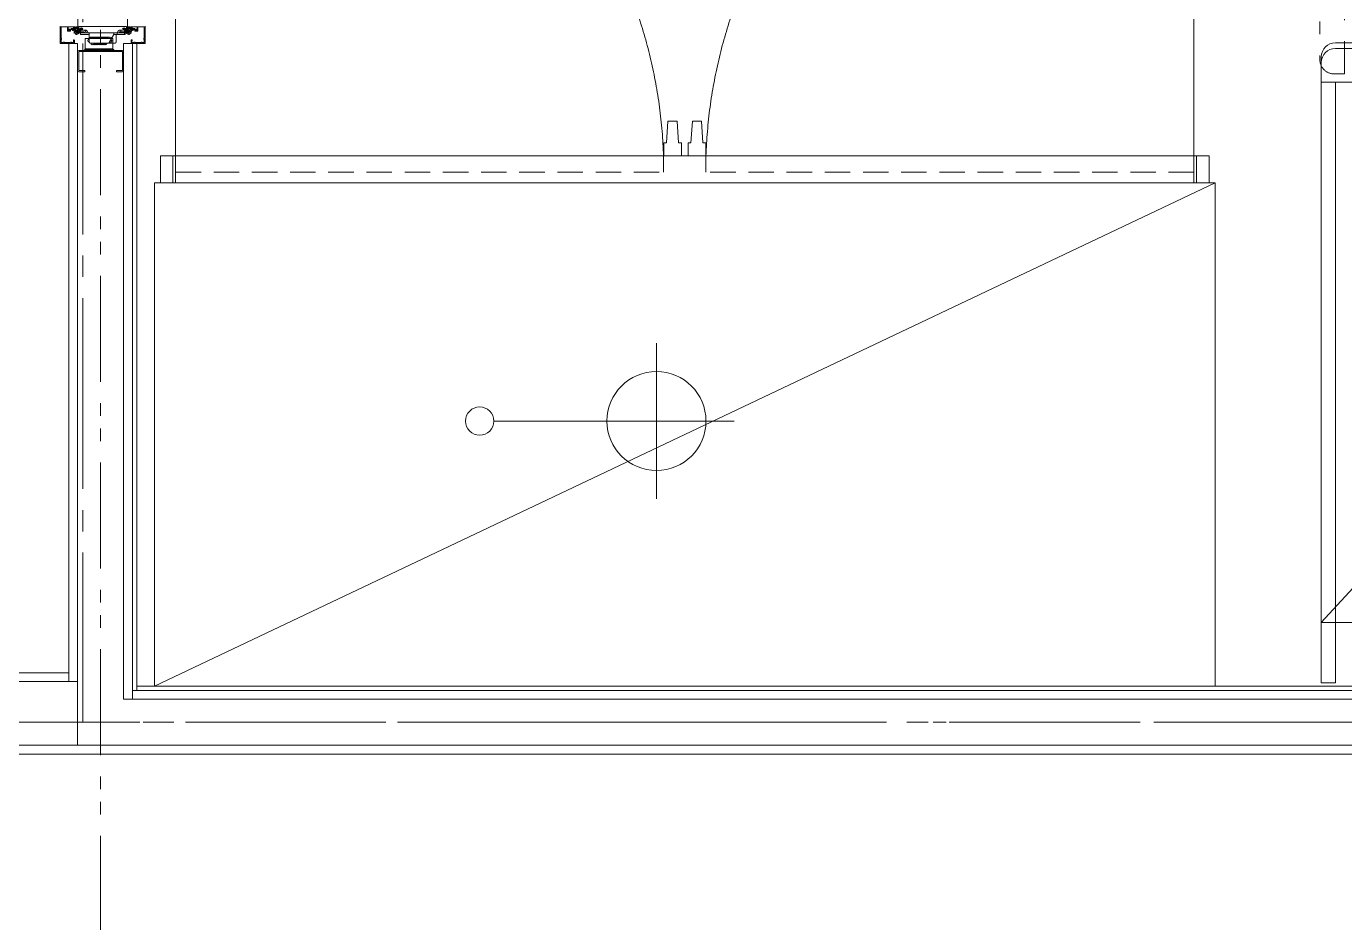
# Model space of a CAD drawing. Units: millimetres at full size. Extents: x -12803 to 120774, y -9413 to 101127.
# Drawn here: x 103494 to 105358, y 8513 to 9781 of the extents above; entities that cross this region are included whole.
import ezdxf

# ---------------------------------------------------------------- set-up
doc = ezdxf.new("R2010")
doc.units = ezdxf.units.MM
doc.header["$LTSCALE"] = 30
for name, pattern in [('CHAIN2', [12, 9, -1, 1, -1]), ('DASHED1', [1.8, 1.2, -0.6]), ('DASHED3', [4, 3, -1]), ('DOUBLE_CHAIN1', [8.8, 5, -1, 0.6, -0.6, 0.6, -1]), ('LONG_DOUBLE_CHAIN', [21.8, 18, -1, 0.6, -0.6, 0.6, -1])]:
    doc.linetypes.add(name, pattern=pattern)
doc.layers.add('0-0_NoName', color=7, linetype='Continuous')
for name, color, linetype, lineweight in [('0-5_AIHO47-厨房機器アウトライン', 7, 'Continuous', 15), ('0-6_AIHO30-厨房機器LL', 7, 'Continuous', 15), ('0-E_AIHO48-厨房機器既設品', 7, 'Continuous', 15), ('2-2_間仕切り芯', 7, 'DOUBLE_CHAIN1', 15), ('2-3_間仕切り', 7, 'Continuous', 15), ('2-A_建具', 7, 'Continuous', 15), ('3-2_AIHO08-壁芯', 7, 'CHAIN2', 15), ('3-3_AIHO30-厨房機器', 7, 'Continuous', 15), ('3-5_AIHO57-排水立上げ', 7, 'Continuous', 15), ('3-6_AIHO56-排水接続', 7, 'Continuous', 15), ('3-7_AIHO32-厨房機器補助線', 7, 'LONG_DOUBLE_CHAIN', 15)]:
    doc.layers.add(name, color=color, linetype=linetype, lineweight=lineweight)

# ---------------------------------------------------------------- blocks, each defined once
blk = doc.blocks.new('グループ部品-732')
at = {"layer": '0-5_AIHO47-厨房機器アウトライン'}
for p, q in [((105345.36, 9757.41), (106005.36, 9757.41)), ((106025.36, 9701.41), (105325.36, 9701.41)), ((106025.36, 8937.41), (105325.36, 8937.41))]:
    blk.add_line(p, q, dxfattribs=at)
blk.add_lwpolyline([(105345.36, 8937.41), (105345.36, 8852.41), (105325.36, 8852.41), (105325.36, 9737.41)], dxfattribs=at)
blk.add_arc((105345.36, 9737.41), 20, 90, 180, dxfattribs=at)
at = {"layer": '0-6_AIHO30-厨房機器LL'}
blk.add_line((105345.36, 9701.41), (105345.36, 8937.41), dxfattribs=at)
at = {"layer": '0-E_AIHO48-厨房機器既設品', "linetype": 'LONG_DOUBLE_CHAIN'}
for p, q in [((103705.36, 9574.41), (103705.36, 10264.79)), ((105145.36, 9574.43), (105145.34, 10264.81))]:
    blk.add_line(p, q, dxfattribs=at)
at = {"layer": '0-E_AIHO48-厨房機器既設品'}
for p, q in [((104401.61, 9646.32), (104399.61, 9615.91)), ((104414.61, 9646.32), (104401.61, 9646.32)), ((104416.61, 9615.91), (104414.61, 9646.32)), ((104434.1, 9615.91), (104436.1, 9646.32)), ((104436.1, 9646.32), (104449.1, 9646.32)), ((104449.1, 9646.32), (104451.1, 9615.91)), ((104395.61, 9615.91), (104395.61, 9597.41)), ((104399.61, 9615.91), (104395.61, 9615.91)), ((104420.61, 9615.91), (104416.61, 9615.91)), ((104420.61, 9615.91), (104420.61, 9597.41)), ((104430.1, 9615.91), (104430.1, 9597.41)), ((104430.1, 9615.91), (104434.1, 9615.91)), ((104451.1, 9615.91), (104455.1, 9615.91)), ((104455.1, 9615.91), (104455.1, 9597.41)), ((103684.12, 9559.41), (103684.12, 9597.41)), ((103705.36, 9597.41), (103684.12, 9597.41)), ((103701.62, 9559.41), (103701.62, 9597.41)), ((103705.36, 9597.41), (105145.36, 9597.41)), ((105145.36, 9597.43), (105166.59, 9597.43)), ((105149.09, 9559.43), (105149.09, 9597.43)), ((105166.59, 9559.43), (105166.59, 9597.43)), ((103675.36, 9559.41), (105175.36, 9559.41)), ((103675.36, 8847.41), (105175.36, 9559.41)), ((105175.36, 9559.41), (105175.36, 8847.41))]:
    blk.add_line(p, q, dxfattribs=at)
at = {"layer": '0-E_AIHO48-厨房機器既設品', "linetype": 'DASHED1'}
for p, q in [((103705.36, 9559.41), (103705.36, 9597.41)), ((104395.36, 9574.41), (104395.36, 9597.41)), ((104455.36, 9574.41), (104455.36, 9597.41)), ((105145.36, 9559.43), (105145.36, 9597.43)), ((103705.36, 9574.41), (104395.36, 9574.41)), ((105145.36, 9574.43), (104455.36, 9574.41))]:
    blk.add_line(p, q, dxfattribs=at)
at = {"layer": '0-E_AIHO48-厨房機器既設品'}
blk.add_lwpolyline([(105175.36, 8847.41), (103675.36, 8847.41), (103675.36, 9559.41)], dxfattribs=at)
blk.add_lwpolyline([(103675.36, 9559.41), (105175.36, 9559.41), (105175.36, 8847.41), (103675.36, 8847.41)], close=True, dxfattribs=at)
at = {"layer": '0-E_AIHO48-厨房機器既設品', "linetype": 'LONG_DOUBLE_CHAIN'}
for centre, start, end in [((103705.36, 9574.41), 1.90915, 90), ((105145.36, 9574.43), 90.00128, 178.09213)]:
    blk.add_arc(centre, 690.38, start, end, dxfattribs=at)
at = {"layer": '2-2_間仕切り芯'}
for p, q in [((103599.36, 12331.79), (103599.36, 6056.41)), ((83968.72, 8796.41), (114317.38, 8796.41))]:
    blk.add_line(p, q, dxfattribs=at)
at = {"layer": '2-3_間仕切り'}
for p, q in [((103554.36, 9756.41), (103554.36, 8853.91)), ((103566.86, 9756.41), (103566.86, 8763.91)), ((103631.86, 9756.41), (103631.86, 8828.91)), ((103644.36, 9756.41), (103644.36, 8828.91)), ((103650.36, 9756.41), (103650.36, 8841.41)), ((98629.36, 8866.41), (103554.36, 8866.41)), ((98629.36, 8853.91), (103566.86, 8853.91)), ((103644.36, 8841.41), (113304.36, 8841.41)), ((103650.36, 8847.41), (113298.36, 8847.41)), ((103631.86, 8828.91), (113316.86, 8828.91)), ((98629.36, 8763.91), (113381.86, 8763.91)), ((98629.36, 8751.41), (113394.36, 8751.41))]:
    blk.add_line(p, q, dxfattribs=at)
at = {"layer": '2-A_建具'}
for p, q in [((103567.36, 11021.41), (103567.36, 9771.41)), ((103637.36, 9771.41), (103637.36, 11021.41)), ((103542.36, 9756.91), (103542.36, 9780.91)), ((103566.9, 9777.51), (103557.81, 9777.51)), ((103560.86, 9778.01), (103560.86, 9780.01)), ((103565.96, 9773.29), (103561.71, 9770.83)), ((103561.86, 9780.01), (103561.86, 9778.01)), ((103563.21, 9775.74), (103562.29, 9775.1)), ((103563.21, 9775.74), (103566.71, 9769.68)), ((103564.52, 9774.46), (103564.7, 9774.56)), ((103564.57, 9774.77), (103564.65, 9774.82)), ((103564.57, 9774.77), (103566.55, 9771.35)), ((103567.23, 9771.74), (103564.65, 9774.82)), ((103564.65, 9774.82), (103565.03, 9774.6)), ((103565.1, 9774.64), (103565.03, 9774.6)), ((103565.03, 9774.6), (103567.23, 9772.18)), ((103565.1, 9775.08), (103565.25, 9775.17)), ((103565.1, 9775.08), (103565.1, 9774.64)), ((103567.31, 9772.22), (103565.1, 9774.64)), ((103567.84, 9772.09), (103565.25, 9775.17)), ((103565.25, 9775.17), (103565.63, 9774.95)), ((103565.71, 9774.99), (103565.63, 9774.95)), ((103565.63, 9774.95), (103567.84, 9772.53)), ((103565.66, 9772.89), (103566.63, 9771.83)), ((103566.71, 9769.68), (103565.69, 9769.2)), ((103565.71, 9775.43), (103565.71, 9774.99)), ((103566.32, 9775.34), (103566.24, 9775.3)), ((103566.25, 9771.46), (103566.43, 9771.56)), ((103566.32, 9775.78), (103566.47, 9775.87)), ((103566.32, 9775.78), (103566.32, 9775.34)), ((103566.32, 9775.78), (103568.9, 9772.7)), ((103568.52, 9772.92), (103566.32, 9775.34)), ((103566.47, 9775.87), (103566.85, 9775.65)), ((103569.05, 9772.79), (103566.47, 9775.87)), ((103566.7, 9771.87), (103566.63, 9771.83)), ((103566.63, 9771.39), (103566.63, 9771.83)), ((103567.87, 9774.39), (103566.83, 9773.79)), ((103566.92, 9775.69), (103566.85, 9775.65)), ((103566.85, 9775.65), (103569.05, 9773.23)), ((103566.92, 9776.13), (103567.07, 9776.22)), ((103566.92, 9776.13), (103566.92, 9775.69)), ((103566.92, 9776.13), (103569.51, 9773.05)), ((103569.13, 9773.27), (103566.92, 9775.69)), ((103567.07, 9776.22), (103567.45, 9776)), ((103569.66, 9773.14), (103567.07, 9776.22)), ((103567.31, 9772.22), (103567.23, 9772.18)), ((103567.23, 9771.74), (103567.23, 9772.18)), ((103575.86, 9771.41), (103567.36, 9771.41)), ((103567.53, 9776.04), (103567.45, 9776)), ((103567.45, 9776), (103569.66, 9773.58)), ((103567.53, 9776.48), (103567.68, 9776.57)), ((103567.53, 9776.48), (103567.53, 9776.04)), ((103567.53, 9776.48), (103570.11, 9773.4)), ((103569.73, 9773.62), (103567.53, 9776.04)), ((103567.68, 9776.57), (103568.06, 9776.35)), ((103570.26, 9773.49), (103567.68, 9776.57)), ((103567.69, 9772), (103567.84, 9772.09)), ((103567.92, 9772.57), (103567.84, 9772.53)), ((103567.84, 9772.09), (103567.84, 9772.53)), ((103568.13, 9776.39), (103568.06, 9776.35)), ((103568.06, 9776.35), (103570.26, 9773.93)), ((103568.13, 9776.83), (103568.29, 9776.92)), ((103568.13, 9776.83), (103568.13, 9776.39)), ((103568.13, 9776.83), (103570.72, 9773.75)), ((103570.34, 9773.97), (103568.13, 9776.39)), ((103568.29, 9776.92), (103568.66, 9776.7)), ((103570.87, 9773.84), (103568.29, 9776.92)), ((103568.52, 9772.92), (103568.45, 9772.88)), ((103568.45, 9772.44), (103568.45, 9772.88)), ((103568.9, 9772.7), (103568.52, 9772.92)), ((103568.74, 9776.74), (103568.66, 9776.7)), ((103568.66, 9776.7), (103570.87, 9774.28)), ((103568.73, 9774.89), (103574.42, 9778.18)), ((103568.74, 9777.18), (103568.89, 9777.27)), ((103568.74, 9777.18), (103568.74, 9776.74)), ((103568.74, 9777.18), (103569.15, 9776.69)), ((103570.95, 9774.32), (103568.74, 9776.74)), ((103569.3, 9776.78), (103568.89, 9777.27)), ((103568.9, 9772.7), (103569.05, 9772.79)), ((103569.13, 9773.27), (103569.05, 9773.23)), ((103569.05, 9772.79), (103569.05, 9773.23)), ((103569.51, 9773.05), (103569.13, 9773.27)), ((103569.96, 9777.45), (103569.27, 9777.05)), ((103572.31, 9776.96), (103569.37, 9776.25)), ((103569.88, 9775.69), (103569.48, 9773.42)), ((103569.5, 9776.28), (103571.33, 9774.1)), ((103569.51, 9773.05), (103569.66, 9773.14)), ((103569.73, 9773.62), (103569.66, 9773.58)), ((103569.66, 9773.14), (103569.66, 9773.58)), ((103571.48, 9774.19), (103569.68, 9776.33)), ((103570.11, 9773.4), (103569.73, 9773.62)), ((103569.89, 9776.37), (103571.48, 9774.63)), ((103569.93, 9777.49), (103570.08, 9777.23)), ((103570.11, 9773.4), (103570.26, 9773.49)), ((103570.34, 9773.97), (103570.26, 9773.93)), ((103570.26, 9773.49), (103570.26, 9773.93)), ((103570.72, 9773.75), (103570.34, 9773.97)), ((103570.49, 9776.52), (103571.58, 9774.63)), ((103570.72, 9773.75), (103570.87, 9773.84)), ((103570.95, 9774.32), (103570.87, 9774.28)), ((103570.87, 9773.84), (103570.87, 9774.28)), ((103571.33, 9774.1), (103570.95, 9774.32)), ((103571.33, 9774.1), (103571.48, 9774.19)), ((103571.55, 9774.67), (103571.48, 9774.63)), ((103571.48, 9774.19), (103571.48, 9774.63)), ((103571.58, 9774.63), (103573.57, 9775.78)), ((103571.9, 9778.28), (103573.23, 9777.66)), ((103571.92, 9778.63), (103573.54, 9777.84)), ((103572.31, 9776.96), (103573.69, 9777.58)), ((103572.32, 9776.15), (103573.5, 9775.74)), ((103573.23, 9777.66), (103573.54, 9777.84)), ((103573.54, 9777.84), (103573.69, 9777.58)), ((103573.57, 9775.78), (103573.69, 9777.58)), ((103577.95, 9775.21), (103575.41, 9775.21)), ((103576.71, 9771.41), (103576.27, 9772.34)), ((103579.66, 9771.41), (103579.36, 9771.41)), ((103618.06, 9771.41), (103618.36, 9771.41)), ((103625.36, 9769.11), (103632.96, 9769.11)), ((103628.83, 9771.41), (103628.12, 9771.41)), ((103637.36, 9771.41), (103628.86, 9771.41)), ((103635.98, 9774.89), (103630.29, 9778.18)), ((103631.02, 9777.58), (103631.17, 9777.84)), ((103631.15, 9775.78), (103631.02, 9777.58)), ((103631.33, 9777.4), (103631.02, 9777.58)), ((103632.8, 9778.63), (103631.17, 9777.84)), ((103632.4, 9776.96), (103631.17, 9777.84)), ((103631.46, 9775.94), (103631.33, 9777.4)), ((103632.4, 9776.96), (103634.48, 9774.76)), ((103634.78, 9777.49), (103632.8, 9778.63)), ((103633.09, 9777.37), (103632.86, 9778.6)), ((103633.13, 9774.63), (103633.28, 9774.89)), ((103633.15, 9774.67), (103633.84, 9774.28)), ((103633.69, 9775.6), (103634.78, 9777.49)), ((103634.06, 9774.44), (103633.84, 9773.84)), ((103633.99, 9773.75), (103633.84, 9773.84)), ((103633.99, 9773.75), (103634.21, 9774.35)), ((103633.99, 9773.75), (103634.37, 9773.97)), ((103634.12, 9775.15), (103634.84, 9777.4)), ((103635.21, 9777.62), (103634.26, 9775)), ((103635.37, 9777.09), (103634.37, 9773.97)), ((103634.37, 9773.97), (103634.45, 9773.93)), ((103634.39, 9774.86), (103635.37, 9777.53)), ((103635.82, 9777.27), (103634.45, 9773.49)), ((103634.45, 9773.93), (103635.44, 9777.05)), ((103634.45, 9773.49), (103634.45, 9773.93)), ((103634.6, 9773.4), (103634.45, 9773.49)), ((103634.6, 9773.4), (103635.97, 9777.18)), ((103634.6, 9773.4), (103634.98, 9773.62)), ((103634.76, 9777.44), (103634.84, 9777.4)), ((103635.21, 9777.62), (103634.84, 9777.4)), ((103635.97, 9776.74), (103634.98, 9773.62)), ((103634.98, 9773.62), (103635.05, 9773.58)), ((103636.43, 9776.92), (103635.05, 9773.14)), ((103635.05, 9773.58), (103636.05, 9776.7)), ((103635.05, 9773.14), (103635.05, 9773.58)), ((103635.2, 9773.05), (103635.05, 9773.14)), ((103635.2, 9773.05), (103636.58, 9776.83)), ((103635.2, 9773.05), (103635.58, 9773.27)), ((103635.37, 9777.53), (103635.21, 9777.62)), ((103635.37, 9777.53), (103635.37, 9777.09)), ((103635.37, 9777.09), (103635.44, 9777.05)), ((103635.82, 9777.27), (103635.44, 9777.05)), ((103636.58, 9776.39), (103635.58, 9773.27)), ((103635.58, 9773.27), (103635.66, 9773.23)), ((103637.03, 9776.57), (103635.66, 9772.79)), ((103635.66, 9773.23), (103636.65, 9776.35)), ((103635.66, 9772.79), (103635.66, 9773.23)), ((103635.81, 9772.7), (103635.66, 9772.79)), ((103635.81, 9772.7), (103637.18, 9776.48)), ((103635.81, 9772.7), (103636.19, 9772.92)), ((103635.97, 9777.18), (103635.82, 9777.27)), ((103635.97, 9777.18), (103635.97, 9776.74)), ((103635.97, 9776.74), (103636.05, 9776.7)), ((103636.43, 9776.92), (103636.05, 9776.7)), ((103637.18, 9776.04), (103636.19, 9772.92)), ((103636.19, 9772.92), (103636.27, 9772.88)), ((103637.64, 9776.22), (103636.27, 9772.44)), ((103636.27, 9772.88), (103637.26, 9776)), ((103636.27, 9772.44), (103636.27, 9772.88)), ((103636.42, 9772.35), (103636.27, 9772.44)), ((103636.42, 9772.35), (103637.79, 9776.13)), ((103636.42, 9772.35), (103636.8, 9772.57)), ((103636.58, 9776.83), (103636.43, 9776.92)), ((103636.58, 9776.83), (103636.58, 9776.39)), ((103636.58, 9776.39), (103636.65, 9776.35)), ((103637.03, 9776.57), (103636.65, 9776.35)), ((103637.79, 9775.69), (103636.8, 9772.57)), ((103636.8, 9772.57), (103636.87, 9772.53)), ((103636.84, 9774.39), (103637.88, 9773.79)), ((103637.02, 9772), (103637.4, 9772.22)), ((103637.18, 9776.48), (103637.03, 9776.57)), ((103637.18, 9776.48), (103637.18, 9776.04)), ((103637.18, 9776.04), (103637.26, 9776)), ((103637.64, 9776.22), (103637.26, 9776)), ((103637.4, 9772.22), (103637.48, 9772.18)), ((103638.85, 9775.52), (103637.48, 9771.74)), ((103637.48, 9772.18), (103638.47, 9775.3)), ((103637.48, 9771.74), (103637.48, 9772.18)), ((103637.63, 9771.65), (103637.48, 9771.74)), ((103637.63, 9777.39), (103637.81, 9777.51)), ((103637.63, 9771.65), (103638.01, 9771.87)), ((103637.79, 9776.13), (103637.64, 9776.22)), ((103637.79, 9776.13), (103637.79, 9775.69)), ((103637.79, 9775.69), (103637.87, 9775.65)), ((103638.25, 9775.87), (103637.87, 9775.65)), ((103638.01, 9769.68), (103641.51, 9775.74)), ((103639, 9774.99), (103638.01, 9771.87)), ((103638.01, 9771.87), (103638.08, 9771.83)), ((103638.01, 9769.68), (103639.02, 9769.2)), ((103639.46, 9775.17), (103638.08, 9771.39)), ((103638.08, 9771.83), (103639.08, 9774.95)), ((103638.08, 9771.39), (103638.08, 9771.83)), ((103638.16, 9771.35), (103638.08, 9771.39)), ((103638.16, 9771.35), (103640.14, 9774.77)), ((103638.46, 9771.46), (103638.28, 9771.56)), ((103638.4, 9775.34), (103638.47, 9775.3)), ((103638.85, 9775.52), (103638.47, 9775.3)), ((103638.75, 9773.29), (103643.01, 9770.83)), ((103639, 9775.43), (103638.85, 9775.52)), ((103639, 9774.99), (103639.08, 9774.95)), ((103639.46, 9775.17), (103639.08, 9774.95)), ((103639.25, 9773.23), (103639.68, 9774.6)), ((103639.61, 9774.64), (103639.68, 9774.6)), ((103640.06, 9774.82), (103639.68, 9774.6)), ((103640.19, 9774.46), (103640.01, 9774.56)), ((103641.51, 9775.74), (103642.43, 9775.1)), ((103642.86, 9780.01), (103642.86, 9778.01)), ((103643.86, 9778.01), (103643.86, 9780.01)), ((103662.36, 9756.91), (103662.36, 9780.91)), ((103566.86, 9756.41), (103542.86, 9756.41)), ((103562.36, 9760.66), (103562.36, 9756.91)), ((103631.86, 9756.41), (103661.86, 9756.41)), ((103642.36, 9760.66), (103642.36, 9756.91)), ((103566.86, 9718.01), (103566.86, 9744.81)), ((103568.46, 9746.41), (103630.26, 9746.41)), ((103616.67, 9746.41), (103577.67, 9746.41)), ((103587.23, 9746.41), (103588.83, 9744.81)), ((103589.36, 9746.41), (103590.96, 9744.81)), ((103631.86, 9744.81), (103631.86, 9718.01)), ((103576.86, 9716.41), (103568.46, 9716.41))]:
    blk.add_line(p, q, dxfattribs=at)
at = {"layer": '2-A_建具', "linetype": 'DASHED3'}
for p, q in [((103572.4, 9772.91), (103569.48, 9773.42)), ((103572.6, 9775.21), (103569.88, 9775.69)), ((103570.86, 9771.41), (103570.86, 9769.11)), ((103570.86, 9771.41), (103633.86, 9771.41)), ((103570.86, 9769.11), (103583.36, 9769.11)), ((103571.3, 9775.44), (103570.9, 9773.17)), ((103575.36, 9772.91), (103572.4, 9772.91)), ((103575.36, 9775.21), (103572.6, 9775.21)), ((103578.35, 9773.32), (103579.25, 9771.41)), ((103580.94, 9773.3), (103581.83, 9771.41)), ((103583.36, 9771.41), (103583.36, 9758.61)), ((103611.57, 9757.61), (103618.21, 9769.11)), ((103618.21, 9769.11), (103618.21, 9771.41)), ((103618.21, 9769.11), (103633.86, 9769.11)), ((103621.36, 9769.11), (103621.36, 9758.61)), ((103622.72, 9769.11), (103622.72, 9771.41)), ((103623.77, 9773.3), (103622.89, 9771.41)), ((103625.42, 9771.41), (103625.85, 9772.33)), ((103626.76, 9775.21), (103630.35, 9775.21)), ((103626.76, 9772.91), (103630.56, 9772.91)), ((103627.83, 9775.21), (103627.83, 9772.91)), ((103628.01, 9771.41), (103628.72, 9772.91)), ((103630.35, 9775.21), (103634.83, 9776)), ((103630.56, 9772.91), (103635.23, 9773.73)), ((103632.96, 9769.11), (103632.96, 9771.41)), ((103633.86, 9769.11), (103633.86, 9771.41)), ((103635.23, 9773.73), (103634.83, 9776)), ((103577.67, 9763.41), (103616.67, 9763.41)), ((103577.67, 9746.41), (103577.67, 9763.41)), ((103616.67, 9748.71), (103577.67, 9748.71)), ((103585.36, 9756.61), (103593.14, 9756.61)), ((103594.57, 9756.61), (103619.36, 9756.61)), ((103616.67, 9763.41), (103616.67, 9746.41))]:
    blk.add_line(p, q, dxfattribs=at)
at = {"layer": '2-A_建具'}
for points in [[(103543.66, 9779.51), (103543.66, 9763.93), (103543.77, 9763.7)], [(103565.41, 9777.51), (103562.86, 9777.74), (103562.86, 9780.01), (103544.16, 9780.01)], [(103553.66, 9780.01), (103553.66, 9774.61), (103555.69, 9774.61), (103556.26, 9775.01), (103556.76, 9775.01), (103556.76, 9773.61), (103552.66, 9773.61), (103552.66, 9780.01)], [(103553.91, 9775.58), (103555.85, 9774.45), (103556.06, 9775.26), (103559.46, 9776.16), (103559.46, 9775.11)], [(103559.84, 9777.51), (103556.11, 9776.51), (103554.16, 9776.51)], [(103554.36, 9776.01), (103563.06, 9776.01), (103564.74, 9773.1), (103564.93, 9773), (103565.21, 9772.53), (103565.19, 9772.31), (103566.81, 9769.5), (103568.76, 9770.62), (103568.76, 9771.41)], [(103561.66, 9776.31), (103564.06, 9776.31), (103564.36, 9776.01)], [(103561.88, 9773.3), (103563.91, 9773.43), (103565.01, 9772.74)], [(103563.93, 9769.75), (103565.05, 9771.44), (103565.01, 9772.74)], [(103567.36, 9779.91), (103563.96, 9779.91), (103563.96, 9778.78), (103565.54, 9778.5)], [(103564.57, 9778.92), (103566.16, 9778.64), (103566.16, 9777.51)], [(103564.82, 9774.35), (103567.08, 9771.65), (103567.23, 9771.74)], [(103565.1, 9775.08), (103567.69, 9772), (103567.31, 9772.22)], [(103567.08, 9771.65), (103566.7, 9771.87), (103565.46, 9773.23)], [(103565.71, 9775.43), (103568.29, 9772.35), (103568.45, 9772.44), (103565.86, 9775.52)], [(103565.71, 9775.43), (103565.86, 9775.52), (103566.24, 9775.3), (103568.45, 9772.88)], [(103568.29, 9772.35), (103567.92, 9772.57), (103565.71, 9774.99)], [(103567.36, 9773.56), (103565.93, 9776.03), (103567.36, 9776.86)], [(103566.55, 9771.35), (103566.63, 9771.39), (103566.31, 9771.77)], [(103567.81, 9777.51), (103567.63, 9777.39), (103567.08, 9777.39), (103566.9, 9777.51)], [(103628.36, 9771.91), (103628.36, 9772.41), (103629.4, 9773.01), (103630.36, 9773.01), (103630.36, 9772.31), (103636.16, 9772.31), (103636.16, 9780.21), (103568.56, 9780.21), (103568.56, 9772.31), (103574.36, 9772.31), (103574.36, 9773.01), (103575.32, 9773.01), (103576.36, 9772.41), (103576.36, 9771.91)], [(103568.89, 9777.27), (103569.27, 9777.05), (103569.44, 9776.86)], [(103573.23, 9777.66), (103569.17, 9776.7), (103571.9, 9778.28)], [(103569.93, 9777.49), (103571.92, 9778.63), (103571.9, 9778.28)], [(103572.4, 9777.01), (103572.32, 9776.15), (103571.18, 9775.33)], [(103633.13, 9774.63), (103631.15, 9775.78), (103631.46, 9775.94)], [(103631.33, 9777.4), (103634.19, 9774.37), (103631.46, 9775.94)], [(103632.31, 9777.01), (103633.09, 9777.37), (103634.37, 9776.79)], [(103633.84, 9773.84), (103633.84, 9774.28), (103633.92, 9774.52)], [(103650.36, 9776.01), (103641.66, 9776.01), (103639.98, 9773.1), (103639.78, 9773), (103639.51, 9772.53), (103639.52, 9772.31), (103637.9, 9769.5), (103635.96, 9770.62), (103635.96, 9771.41)], [(103637.02, 9772), (103638.4, 9775.78), (103638.25, 9775.87), (103636.87, 9772.09)], [(103637.02, 9772), (103636.87, 9772.09), (103636.87, 9772.53), (103637.87, 9775.65)], [(103637.36, 9779.91), (103640.76, 9779.91), (103640.76, 9778.78), (103639.17, 9778.5)], [(103637.36, 9773.56), (103638.78, 9776.03), (103637.36, 9776.86)], [(103638.4, 9775.78), (103638.4, 9775.34), (103637.4, 9772.22)], [(103637.63, 9771.65), (103639, 9775.43), (103639, 9774.99)], [(103637.81, 9777.51), (103646.9, 9777.51), (103647.08, 9777.39), (103647.63, 9777.39)], [(103638.41, 9771.77), (103639.61, 9775.08), (103639.46, 9775.17)], [(103640.14, 9778.92), (103638.56, 9778.64), (103638.56, 9777.51)], [(103639.61, 9775.08), (103639.61, 9774.64), (103639.05, 9772.89)], [(103639.3, 9777.51), (103641.86, 9777.74), (103641.86, 9780.01), (103660.56, 9780.01)], [(103640.78, 9769.75), (103639.66, 9771.44), (103639.7, 9772.74)], [(103642.83, 9773.3), (103640.8, 9773.43), (103639.7, 9772.74)], [(103640.14, 9774.77), (103640.06, 9774.82), (103639.89, 9774.35)], [(103643.06, 9776.31), (103640.66, 9776.31), (103640.36, 9776.01)], [(103644.87, 9777.51), (103648.6, 9776.51), (103650.56, 9776.51)], [(103650.81, 9775.58), (103648.86, 9774.45), (103648.65, 9775.26), (103645.26, 9776.16), (103645.26, 9775.11)], [(103651.06, 9780.01), (103651.06, 9774.61), (103649.02, 9774.61), (103648.46, 9775.01), (103647.96, 9775.01), (103647.96, 9773.61), (103652.06, 9773.61), (103652.06, 9780.01)], [(103661.06, 9779.51), (103661.06, 9763.93), (103660.94, 9763.7)], [(103543.77, 9762.12), (103543.66, 9761.89), (103543.66, 9758.21)], [(103544.16, 9757.71), (103546.33, 9757.71), (103546.57, 9757.83)], [(103548.14, 9757.83), (103548.38, 9757.71), (103556.33, 9757.71), (103556.57, 9757.83)], [(103558.14, 9757.83), (103558.38, 9757.71), (103560.66, 9757.71)], [(103561.16, 9758.21), (103561.16, 9759.93), (103561.07, 9760.14)], [(103643.56, 9758.21), (103643.56, 9759.93), (103643.64, 9760.14)], [(103646.57, 9757.83), (103646.33, 9757.71), (103644.06, 9757.71)], [(103656.57, 9757.83), (103656.33, 9757.71), (103648.38, 9757.71), (103648.14, 9757.83)], [(103660.56, 9757.71), (103658.38, 9757.71), (103658.14, 9757.83)], [(103660.94, 9762.12), (103661.06, 9761.89), (103661.06, 9758.21)], [(103630.26, 9716.41), (103621.86, 9716.41), (103621.86, 9718.01), (103630.26, 9718.01), (103630.26, 9744.81), (103568.46, 9744.81), (103568.46, 9718.01), (103576.86, 9718.01), (103576.86, 9716.41)]]:
    blk.add_lwpolyline(points, dxfattribs=at)
for centre, radius, start, end in [((103544.16, 9779.51), 0.5, 90.00001, 179.99999), ((103554.16, 9776.01), 0.5, 90, 240.00001), ((103559.96, 9775.11), 0.5, 179.99999, 0.00001), ((103561.66, 9775.11), 1.2, 90.00001, 179.99999), ((103561.36, 9778.01), 0.5, 179.99999, 0.00001), ((103563.03, 9774.03), 1.3, 125, 194.11915), ((103570.5, 9775.91), 9, 194.11915, 225.88085), ((103564.27, 9774.89), 0.5, 210, 300), ((103564.66, 9779.41), 0.5, 90, 260.00001), ((103565.14, 9770.38), 1.3, 225.88085, 295), ((103565.46, 9778.01), 0.5, 265, 79.99999), ((103566.5, 9771.03), 0.5, 120, 210), ((103567.86, 9771.91), 0.5, 180, 270), ((103569.3, 9776.49), 0.248, 120, 287.19096), ((103575.36, 9771.91), 1, 25.33088, 90), ((103575.86, 9771.91), 0.5, 270, 0), ((103628.86, 9771.91), 0.5, 180, 270), ((103634.31, 9774.58), 0.248, 240, 47.19096), ((103636.86, 9771.91), 0.5, 270, 0), ((103638.21, 9771.03), 0.5, 330, 60), ((103639.26, 9778.01), 0.5, 100.00001, 275), ((103639.57, 9770.38), 1.3, 245, 314.11915), ((103640.06, 9779.41), 0.5, 279.99999, 90), ((103640.44, 9774.89), 0.5, 240, 330), ((103634.21, 9775.91), 9, 314.11915, 345.88085), ((103641.68, 9774.03), 1.3, 345.88085, 55), ((103643.36, 9778.01), 0.5, 179.99999, 0.00001), ((103643.06, 9775.11), 1.2, 0.00001, 89.99999), ((103644.76, 9775.11), 0.5, 179.99999, 0.00001), ((103650.56, 9776.01), 0.5, 299.99999, 90), ((103660.56, 9779.51), 0.5, 0.00001, 89.99999), ((103542.86, 9756.91), 0.5, 180.00001, 269.99999), ((103544.16, 9758.21), 0.5, 180.00001, 269.99999), ((103543.16, 9762.91), 1, 307.97987, 52.02013), ((103547.36, 9757.21), 1, 37.97987, 142.02013), ((103557.36, 9757.21), 1, 37.97987, 142.02013), ((103560.66, 9758.21), 0.5, 270.00001, 359.99999), ((103561.61, 9760.66), 0.75, 0.00002, 224.41533), ((103561.86, 9756.91), 0.5, 270.00001, 359.99999), ((103583.36, 9760.41), 2, 90, 270), ((103585.71, 9763.41), 2, 66.42182, 180), ((103587.31, 9763.41), 2, 66.42182, 180), ((103587.36, 9756.61), 2, 180, 0), ((103588.91, 9763.41), 2, 66.42182, 180), ((103588.96, 9756.61), 2, 246.42182, 0), ((103590.51, 9763.41), 2, 66.42182, 180), ((103590.56, 9756.61), 2, 246.42182, 0), ((103592.11, 9763.41), 2, 66.42182, 180), ((103592.16, 9756.61), 2, 246.42182, 0), ((103593.71, 9763.41), 2, 66.42182, 180), ((103593.76, 9756.61), 2, 246.42182, 0), ((103595.31, 9763.41), 2, 66.42182, 180), ((103595.36, 9756.61), 2, 246.42182, 0), ((103596.91, 9763.41), 2, 66.42182, 180), ((103596.96, 9756.61), 2, 246.42182, 0), ((103598.51, 9763.41), 2, 66.42182, 180), ((103598.56, 9756.61), 2, 246.42182, 0), ((103600.11, 9763.41), 2, 66.42182, 180), ((103600.16, 9756.61), 2, 246.42182, 0), ((103601.71, 9763.41), 2, 66.42182, 180), ((103601.76, 9756.61), 2, 246.42182, 0), ((103603.31, 9763.41), 2, 66.42182, 180), ((103603.36, 9756.61), 2, 246.42182, 0), ((103604.91, 9763.41), 2, 66.42182, 180), ((103604.96, 9756.61), 2, 246.42182, 0), ((103606.51, 9763.41), 2, 66.42182, 180), ((103606.56, 9756.61), 2, 246.42182, 0), ((103608.11, 9763.41), 2, 66.42182, 180), ((103609.71, 9763.41), 2, 66.42182, 180), ((103611.31, 9763.41), 2, 66.42182, 180), ((103612.91, 9763.41), 2, 0, 180), ((103612.49, 9759.21), 2, 239.98486, 59.98486), ((103613.29, 9760.59), 2, 306.40668, 59.98486), ((103643.11, 9760.66), 0.75, 315.58467, 179.99998), ((103642.86, 9756.91), 0.5, 180.00001, 269.99999), ((103644.06, 9758.21), 0.5, 180.00001, 269.99999), ((103647.36, 9757.21), 1, 37.97987, 142.02013), ((103657.36, 9757.21), 1, 37.97987, 142.02013), ((103661.56, 9762.91), 1, 127.97987, 232.02013), ((103660.56, 9758.21), 0.5, 270.00001, 359.99999), ((103661.86, 9756.91), 0.5, 270.00001, 359.99999), ((103568.46, 9744.81), 1.6, 90, 180), ((103578.27, 9746.41), 2, 66.42182, 180), ((103579.87, 9746.41), 2, 66.42182, 180), ((103581.47, 9746.41), 2, 66.42182, 180), ((103583.07, 9746.41), 2, 66.42182, 180), ((103584.67, 9746.41), 2, 66.42182, 180), ((103586.27, 9746.41), 2, 66.42182, 180), ((103587.87, 9746.41), 2, 66.42182, 180), ((103589.47, 9746.41), 2, 66.42182, 180), ((103591.07, 9746.41), 2, 66.42182, 180), ((103592.67, 9746.41), 2, 66.42182, 180), ((103594.27, 9746.41), 2, 66.42182, 180), ((103595.87, 9746.41), 2, 66.42182, 180), ((103597.47, 9746.41), 2, 66.42182, 180), ((103599.07, 9746.41), 2, 66.42182, 180), ((103600.67, 9746.41), 2, 66.42182, 180), ((103602.27, 9746.41), 2, 66.42182, 180), ((103603.87, 9746.41), 2, 66.42182, 180), ((103605.47, 9746.41), 2, 66.42182, 180), ((103607.07, 9746.41), 2, 66.42182, 180), ((103608.67, 9746.41), 2, 66.42182, 180), ((103610.27, 9746.41), 2, 66.42182, 180), ((103611.87, 9746.41), 2, 66.42182, 180), ((103613.47, 9746.41), 2, 66.42182, 180), ((103615.07, 9746.41), 2, 66.42182, 180), ((103616.67, 9746.41), 2, 0, 180), ((103630.26, 9744.81), 1.6, 0, 90), ((103568.46, 9718.01), 1.6, 180.00191, 270), ((103630.26, 9718.01), 1.6, 270, 0)]:
    blk.add_arc(centre, radius, start, end, dxfattribs=at)
at = {"layer": '2-A_建具', "linetype": 'DASHED3'}
for centre, radius, start, end in [((103575.36, 9771.91), 3.3, 25.33088, 90), ((103577.95, 9771.91), 3.3, 25, 90), ((103626.76, 9771.91), 3.3, 90, 155), ((103626.76, 9771.91), 1, 90, 155), ((103585.36, 9758.61), 2, 180, 270), ((103593.86, 9755.91), 1, 44.427, 135.573), ((103609.84, 9758.61), 2, 270, 330), ((103619.36, 9758.61), 2, 270, 0)]:
    blk.add_arc(centre, radius, start, end, dxfattribs=at)
at = {"layer": '3-2_AIHO08-壁芯'}
for p, q in [((103574.36, 11196.41), (103574.36, 8796.41)), ((113349.36, 8796.41), (84974.36, 8796.41))]:
    blk.add_line(p, q, dxfattribs=at)
at = {"layer": '3-3_AIHO30-厨房機器'}
for p, q in [((105345.36, 9757.41), (105952.36, 9757.41)), ((106005.36, 9749.41), (105345.36, 9749.41)), ((105325.36, 9737.41), (105325.36, 9729.21)), ((105325.36, 9701.41), (105325.36, 8852.41)), ((105325.36, 8887.81), (105325.36, 8937.41)), ((105325.36, 8937.41), (106025.36, 8937.41)), ((105345.36, 8937.41), (105345.36, 8852.41)), ((105345.36, 8852.41), (105325.36, 8852.41))]:
    blk.add_line(p, q, dxfattribs=at)
blk.add_lwpolyline([(105325.36, 9729.21), (105325.36, 9701.41), (106025.36, 9701.41)], dxfattribs=at)
for centre in [(105345.36, 9737.41), (105345.36, 9729.41)]:
    blk.add_arc(centre, 20, 90, 180, dxfattribs=at)
at = {"layer": '3-5_AIHO57-排水立上げ'}
blk.add_line((104315.36, 9222.41), (104155.36, 9222.41), dxfattribs=at)
blk.add_circle((104135.36, 9222.41), 20, dxfattribs=at)
at = {"layer": '3-6_AIHO56-排水接続'}
for p, q in [((104385.36, 9112.41), (104385.36, 9332.41)), ((104495.36, 9222.41), (104275.36, 9222.41))]:
    blk.add_line(p, q, dxfattribs=at)
blk.add_circle((104385.36, 9222.41), 70, dxfattribs=at)
at = {"layer": '3-7_AIHO32-厨房機器補助線'}
for p, q in [((105323.36, 10393.41), (105323.36, 9733.41)), ((105343.36, 9713.41), (105358.36, 9713.41)), ((106025.36, 9701.41), (105325.36, 8937.41))]:
    blk.add_line(p, q, dxfattribs=at)
blk.add_lwpolyline([(105343.36, 10413.41), (105358.36, 10413.41), (105358.36, 9713.41)], dxfattribs=at)
blk.add_arc((105343.36, 9733.41), 20, 180, 270, dxfattribs=at)
blk = doc.blocks.new('グループ部品-763')
at = {"layer": '0-5_AIHO47-厨房機器アウトライン'}
for p, q in [((105345.36, 9757.41), (106005.36, 9757.41)), ((106025.36, 9701.41), (105325.36, 9701.41)), ((106025.36, 8937.41), (105325.36, 8937.41))]:
    blk.add_line(p, q, dxfattribs=at)
blk.add_lwpolyline([(105345.36, 8937.41), (105345.36, 8852.41), (105325.36, 8852.41), (105325.36, 9737.41)], dxfattribs=at)
blk.add_arc((105345.36, 9737.41), 20, 90, 180, dxfattribs=at)
at = {"layer": '0-6_AIHO30-厨房機器LL'}
blk.add_line((105345.36, 9701.41), (105345.36, 8937.41), dxfattribs=at)
at = {"layer": '0-E_AIHO48-厨房機器既設品', "linetype": 'LONG_DOUBLE_CHAIN'}
for p, q in [((103705.36, 9574.41), (103705.36, 10264.79)), ((105145.36, 9574.43), (105145.34, 10264.81))]:
    blk.add_line(p, q, dxfattribs=at)
at = {"layer": '0-E_AIHO48-厨房機器既設品'}
for p, q in [((104401.61, 9646.32), (104399.61, 9615.91)), ((104414.61, 9646.32), (104401.61, 9646.32)), ((104416.61, 9615.91), (104414.61, 9646.32)), ((104434.1, 9615.91), (104436.1, 9646.32)), ((104436.1, 9646.32), (104449.1, 9646.32)), ((104449.1, 9646.32), (104451.1, 9615.91)), ((104395.61, 9615.91), (104395.61, 9597.41)), ((104399.61, 9615.91), (104395.61, 9615.91)), ((104420.61, 9615.91), (104416.61, 9615.91)), ((104420.61, 9615.91), (104420.61, 9597.41)), ((104430.1, 9615.91), (104430.1, 9597.41)), ((104430.1, 9615.91), (104434.1, 9615.91)), ((104451.1, 9615.91), (104455.1, 9615.91)), ((104455.1, 9615.91), (104455.1, 9597.41)), ((103684.12, 9559.41), (103684.12, 9597.41)), ((103705.36, 9597.41), (103684.12, 9597.41)), ((103701.62, 9559.41), (103701.62, 9597.41)), ((103705.36, 9597.41), (105145.36, 9597.41)), ((105145.36, 9597.43), (105166.59, 9597.43)), ((105149.09, 9559.43), (105149.09, 9597.43)), ((105166.59, 9559.43), (105166.59, 9597.43)), ((103675.36, 9559.41), (105175.36, 9559.41)), ((103675.36, 8847.41), (105175.36, 9559.41)), ((105175.36, 9559.41), (105175.36, 8847.41))]:
    blk.add_line(p, q, dxfattribs=at)
at = {"layer": '0-E_AIHO48-厨房機器既設品', "linetype": 'DASHED1'}
for p, q in [((103705.36, 9559.41), (103705.36, 9597.41)), ((104395.36, 9574.41), (104395.36, 9597.41)), ((104455.36, 9574.41), (104455.36, 9597.41)), ((105145.36, 9559.43), (105145.36, 9597.43)), ((103705.36, 9574.41), (104395.36, 9574.41)), ((105145.36, 9574.43), (104455.36, 9574.41))]:
    blk.add_line(p, q, dxfattribs=at)
at = {"layer": '0-E_AIHO48-厨房機器既設品'}
blk.add_lwpolyline([(105175.36, 8847.41), (103675.36, 8847.41), (103675.36, 9559.41)], dxfattribs=at)
blk.add_lwpolyline([(103675.36, 9559.41), (105175.36, 9559.41), (105175.36, 8847.41), (103675.36, 8847.41)], close=True, dxfattribs=at)
at = {"layer": '0-E_AIHO48-厨房機器既設品', "linetype": 'LONG_DOUBLE_CHAIN'}
for centre, start, end in [((103705.36, 9574.41), 1.90915, 90), ((105145.36, 9574.43), 90.00128, 178.09213)]:
    blk.add_arc(centre, 690.38, start, end, dxfattribs=at)
at = {"layer": '3-2_AIHO08-壁芯'}
for p, q in [((103574.36, 11196.41), (103574.36, 8796.41)), ((113349.36, 8796.41), (84974.36, 8796.41))]:
    blk.add_line(p, q, dxfattribs=at)
at = {"layer": '3-3_AIHO30-厨房機器'}
for p, q in [((105345.36, 9757.41), (105952.36, 9757.41)), ((106005.36, 9749.41), (105345.36, 9749.41)), ((105325.36, 9737.41), (105325.36, 9729.21)), ((105325.36, 9701.41), (105325.36, 8852.41)), ((105325.36, 8887.81), (105325.36, 8937.41)), ((105325.36, 8937.41), (106025.36, 8937.41)), ((105345.36, 8937.41), (105345.36, 8852.41)), ((105345.36, 8852.41), (105325.36, 8852.41))]:
    blk.add_line(p, q, dxfattribs=at)
blk.add_lwpolyline([(105325.36, 9729.21), (105325.36, 9701.41), (106025.36, 9701.41)], dxfattribs=at)
for centre in [(105345.36, 9737.41), (105345.36, 9729.41)]:
    blk.add_arc(centre, 20, 90, 180, dxfattribs=at)
at = {"layer": '3-5_AIHO57-排水立上げ'}
blk.add_line((104315.36, 9222.41), (104155.36, 9222.41), dxfattribs=at)
blk.add_circle((104135.36, 9222.41), 20, dxfattribs=at)
at = {"layer": '3-6_AIHO56-排水接続'}
for p, q in [((104385.36, 9112.41), (104385.36, 9332.41)), ((104495.36, 9222.41), (104275.36, 9222.41))]:
    blk.add_line(p, q, dxfattribs=at)
blk.add_circle((104385.36, 9222.41), 70, dxfattribs=at)
at = {"layer": '3-7_AIHO32-厨房機器補助線'}
for p, q in [((105323.36, 10393.41), (105323.36, 9733.41)), ((105343.36, 9713.41), (105358.36, 9713.41)), ((106025.36, 9701.41), (105325.36, 8937.41))]:
    blk.add_line(p, q, dxfattribs=at)
blk.add_lwpolyline([(105343.36, 10413.41), (105358.36, 10413.41), (105358.36, 9713.41)], dxfattribs=at)
blk.add_arc((105343.36, 9733.41), 20, 180, 270, dxfattribs=at)

msp = doc.modelspace()

# ---------------------------------------------------------------- block references
at = {"layer": '0-0_NoName'}
for name in ['グループ部品-732', 'グループ部品-763']:
    msp.add_blockref(name, (0, 0), dxfattribs=at)

doc.saveas('drawing.dxf')
